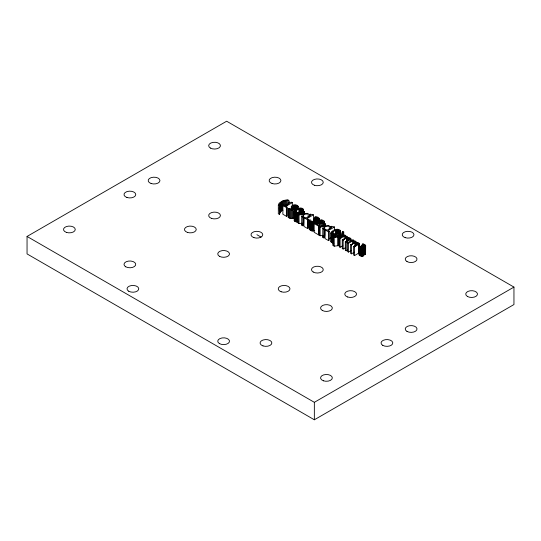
<?xml version="1.0" encoding="UTF-8"?>
<svg xmlns="http://www.w3.org/2000/svg" width="541" height="541" viewBox="0 0 541 541"><rect width="100%" height="100%" fill="white"/><g stroke="black" fill="none" stroke-linecap="round" stroke-linejoin="round"><path stroke-width="0.81" d="M279.548 204.897L279.474 214.527C279.724 210.314 277.479 203.369 282.943 201.468C283.869 200.069 290.639 201.09 287.826 199.697L282.787 200.664L279.115 203.2L278.324 205.181L278.324 213.911C280.252 215.507 280.008 210.003 282.943 210.199M314.862 219.578L314.801 217.164L315.822 216.576C321.658 217.523 318.406 220.735 315.89 220.214C315.91 223.318 310.155 222.676 309.026 220.268L310.04 219.687L311.325 221.147L313.57 221.445L314.936 220.485L313.692 219.267L313.692 221.654M362.294 245.803L362.294 244.214L363.139 243.727L365.655 245.229L364.817 246.121L363.322 246.081L363.613 255.413L362.815 256.157L361.611 256.299L358.926 254.804L358.872 244.228C359.893 242.625 356.965 242.172 355.897 242.348L355.816 241.293L353.192 240.576L353.794 240.231L352.888 239.71L347.491 242.821L347.491 251.551L348.404 252.079L351.082 250.524M363.613 255.413L363.322 254.811L365.594 254.351L365.418 253.533M298.524 221.81L296.367 221.945L294.318 220.762L294.209 211.632C295.501 207.866 304.914 205.661 303.508 211.944M294.209 220.363L294.575 219.504M340.282 234.767C343.116 226.95 332.877 228.498 330.991 232.867L331.099 241.996L333.824 243.247M331.099 241.996L331.356 240.738M303.508 209.563C302.108 212.457 296.285 215.054 294.209 211.632M340.282 230.797C338.808 233.644 333.716 236.004 331.099 233.266M333.114 236.816C336.685 236.809 342.23 235.734 342.568 231.359L342.568 233.739L342.568 231.359L343.724 231.967C342.832 236.106 337.834 237.262 334.223 237.458L333.114 236.816L333.114 245.546L334.223 246.189L337.672 245.722L339.254 245.222L339.254 236.491M350.764 241.543C351.853 239.048 350.122 237.012 347.593 237.553L347.511 236.498L344.894 235.781L345.489 235.436L344.583 234.916L339.187 238.026L339.187 246.757L340.1 247.284L342.784 245.729M302.433 223.183L299.045 223.582L298.017 222.987L298.017 214.256L299.045 214.851L302.433 214.452L301.702 216.38L301.702 225.11L302.818 225.759L302.818 217.029L303.69 214.371L308.208 213.911L308.208 217.09M302.818 225.759L303.69 223.102L303.69 214.371M323.518 235.355L320.13 235.754L319.102 235.159L319.102 226.429L320.13 227.024L323.518 226.625L322.788 228.559L322.788 237.289L323.903 237.932L323.903 229.201L324.776 226.544L329.3 226.091L329.3 229.262M323.903 237.932L324.776 235.274L324.776 226.544M363.613 246.682L362.815 247.426L361.611 247.568L358.926 246.074C359.238 245.114 364.999 249.016 361.429 245.472L361.429 247.054M298.017 214.256L302.561 213.796L303.427 211.152L304.542 211.795L303.826 213.715L307.173 213.316L308.208 213.911M319.102 226.429L323.653 225.969L324.519 223.332L325.635 223.974L324.911 225.888L328.265 225.489L329.3 226.091M301.702 225.11L302.189 223.825M322.788 237.289L323.275 235.998M291.288 206.506C292.505 204.248 297.178 203.923 298.064 206.561C296.319 209.773 290.99 211.004 288.082 208.562C289.78 207.683 292.147 210.496 294.263 208.515L292.262 207.94L291.288 206.506L291.295 209.272M314.172 222.155L314.186 232.319L318.622 234.882L319.447 234.409L319.447 225.678L315.917 223.636C319.136 224.914 329.733 222.067 321.239 219.693L320.218 220.282L320.265 223.487M347.64 249.996L346.22 250.814L345.314 250.294L345.314 241.563L346.22 242.084L350.764 239.156M295.92 210.909L295.44 211.795C302.284 215.108 305.165 203.91 295.92 210.909L295.92 212.498M332.695 232.143L332.221 233.029C339.065 236.343 341.946 225.144 332.695 232.143L332.695 233.732M292.985 206.182C293.695 212.214 300.931 202.814 292.985 206.182L292.985 207.771M358.872 252.958L354.524 255.609L353.618 255.088L353.618 246.358L354.524 246.879L358.872 244.228M345.286 247.819L343.156 249.049L342.25 248.522L342.25 239.791L343.156 240.319C346.463 236.072 353.942 238.716 345.314 241.563M354.301 252.201L351.461 253.844L350.554 253.316L350.554 244.586L351.461 245.114C354.768 240.867 362.247 243.511 353.618 246.358M27.05 236.451L226.652 121.218L513.95 287.088L513.95 304.549L314.348 419.782L27.05 253.912L27.05 236.451L314.348 402.321L513.95 287.088M279.426 205.823L278.324 205.181M288.421 203.889L288.421 202.307L289.077 201.921L290.375 202.435L291.558 202.199L292.309 202.632L292.309 205.81M292.309 202.632L285.831 206.371L287.102 207.108L287.102 215.839L286.372 216.265L282.869 214.243L282.943 201.468M288.421 202.307L289.719 203.058L284.904 205.837L283.599 205.086L282.869 205.512L286.372 207.534L287.102 207.108M313.401 221.154L313.401 214.811L306.916 218.55L308.194 219.288L308.194 228.018L307.457 228.437L303.954 226.415L303.954 217.685L304.691 217.259L305.99 218.016L310.811 215.23L309.506 214.479L309.506 216.86M309.506 214.479L310.162 214.101L313.401 214.811M303.954 217.685L307.457 219.707L308.194 219.288M313.692 219.267L314.497 218.807L316.532 219.43L317.844 218.814L317.229 217.84L314.801 217.164M320.218 220.282L322.612 220.944L323.078 221.986L321.226 222.818L315.193 223.007L314.186 223.589L318.622 226.152L319.447 225.678M334.487 230.155L334.487 226.983L328.008 230.723L329.28 231.46L329.28 240.19L328.549 240.617L325.046 238.588L325.046 229.857L325.777 229.438L327.082 230.189L331.897 227.409L330.598 226.652L330.598 228.241M330.598 226.652L331.254 226.273L334.487 226.983M325.046 229.857L328.549 231.886L329.28 231.46M329.449 238.622L331.606 237.377M339.187 238.026L340.1 238.554L344.123 236.228C348.742 236.032 344.509 239.433 342.25 239.791M333.114 245.546L333.148 234.449M347.491 242.821L348.404 243.349L352.428 241.022C357.046 240.826 352.813 244.228 350.554 244.586M361.429 245.472L362.098 245.08C364.37 246.912 365.364 244.005 362.294 244.214M314.727 230.709L311.724 230.879L309.026 228.999L309.026 220.268M288.082 208.562L288.082 217.293L290.524 218.483L294.297 218.145M301.702 216.38L302.818 217.029M322.788 228.559L323.903 229.201M256.894 234.706L261.046 237.107M365.655 245.229L365.594 254.351M365.256 245.932L365.256 254.662M364.817 246.121L364.817 254.852M364.33 246.202L364.33 254.933M363.822 246.182L363.822 254.912M363.714 244.539L363.714 246.121M363.525 246.378L363.511 255.717M363.248 244.397L363.288 254.831M363.18 247.264L363.18 255.994M362.815 247.426L362.815 256.157M362.375 244.262L362.375 245.851M362.416 247.535L362.416 256.265M362.01 247.575L362.01 256.306M361.611 247.568L361.611 256.299M360.8 247.393L360.8 256.123M360.049 247.048L360.049 255.778M359.38 246.574L359.38 255.305M359.129 243.43L359.068 246.338M359.008 243.193L359.008 245.573M358.548 244.518L358.548 253.249M357.053 242.99L357.053 244.573M356.614 242.882L356.614 245.262M355.816 241.293L355.816 242.875M355.457 242.787L355.457 245.959M355.268 242.902L355.268 246.081M355.011 243.065L355.011 246.236M354.524 246.879L354.524 255.609M354.328 241.36L354.328 242.95M353.976 241.218L353.976 242.801M353.523 241.11L353.523 243.491M352.428 241.022L352.428 244.194M351.461 245.114L351.461 253.844M350.825 238.635L350.845 241.272M350.568 239.433L350.568 241.82M350.243 239.724L350.243 241.313M349.08 238.338L349.08 239.927M348.749 238.196L348.749 239.778M348.404 243.349L348.404 252.079M348.309 238.087L348.309 239.677M347.153 237.993L347.153 241.164M346.964 238.108L346.964 241.286M346.707 238.27L346.707 240.65M346.22 242.084L346.22 250.814M346.024 236.573L346.024 238.155M345.672 236.424L345.672 238.006M345.219 236.316L345.219 238.696M344.123 236.228L344.123 239.399M343.724 231.967L343.724 235.937M343.156 240.319L343.156 249.049M342.92 233.955L342.92 236.343M342.541 234.415L342.541 236.802M342.061 234.868L342.061 236.458M341.472 235.315L341.472 236.904M340.776 235.754L340.776 238.135M340.181 230.398L340.194 235.977M340.019 236.153L340.019 237.742M340.1 238.554L340.1 247.284M339.91 231.656L339.91 235.626M339.444 232.13L339.444 236.099M338.903 230.371L338.903 231.961M338.788 232.63L338.788 235.802M338.585 230.128L338.585 231.717M338.47 236.769L338.47 245.499M338.172 229.945L338.172 232.326M337.942 233.157L337.942 236.329M337.733 229.857L337.733 233.036M337.672 236.992L337.672 245.722M337.266 229.864L337.266 233.036M337.002 233.658L337.002 236.83M336.759 229.952L336.759 233.124M336.225 230.121L336.225 233.293M336.123 234.043L336.123 236.424M335.636 230.371L335.636 234.341M335.305 234.314L335.305 237.485M334.541 234.469L334.541 236.85M334.223 237.458L334.223 246.189M333.824 234.517L333.824 236.897M333.1 231.825L333.1 234.206M332.505 234.273L332.505 243.004M331.897 233.989L331.897 242.72M331.356 232.008L331.403 242.368M331.078 232.454L330.991 241.597M328.549 231.886L328.549 240.617M325.635 223.974L325.635 225.563M324.478 221.404L324.519 224.414M324.357 222.331L324.357 223.92M324.079 222.615L324.079 225.793M323.68 222.885L323.68 226.064M323.024 221.269L323.024 222.858M322.808 223.277L322.808 226.449M322.612 220.944L322.612 222.534M322.023 220.681L322.023 223.068M321.868 223.501L321.868 226.679M321.361 220.485L321.361 222.865M320.772 220.376L320.82 226.787M320.13 227.024L320.13 235.754M319.677 223.656L319.677 226.037M319.271 218.821L319.271 222.784M319.251 218.51L319.251 223.271M319.116 218.226L319.116 222.987M318.933 219.389L318.933 223.352M318.622 226.152L318.622 234.882M318.561 219.646L318.561 222.824M317.912 219.91L317.912 223.088M317.655 218.145L317.655 219.727M317.229 217.84L317.127 223.196M316.647 217.577L316.647 219.957M316.336 219.984L316.336 223.162M316.059 220.674L316.025 223.311M315.971 217.374L315.971 219.754M315.89 220.214L315.89 223.392M315.633 221.465L315.633 223.048M315.362 217.259L315.362 219.639M315.234 221.729L315.234 223.318M314.727 221.979L314.727 223.568M314.348 402.321L314.348 419.782M314.105 219.511L314.105 221.891M313.584 222.256L313.584 230.987M312.975 222.297L312.975 231.027M312.346 222.263L312.346 230.993M311.724 222.148L311.724 230.879M311.122 221.945L311.122 230.676M310.548 221.661L310.548 230.392M310.04 221.33L310.04 230.06M309.601 220.971L309.601 229.695M307.457 219.707L307.457 228.437M304.542 211.795L304.542 214.182M303.4 209.164L303.413 211.565M303.129 210.422L303.129 213.6M302.662 210.895L302.662 214.067M302.128 209.137L302.128 210.726M302.006 211.396L302.006 213.776M301.804 208.894L301.804 210.483M301.391 208.711L301.391 211.091M301.161 211.923L301.161 214.304M300.958 208.623L300.958 211.004M300.492 208.63L300.492 211.802M300.228 212.424L300.228 214.804M299.985 208.718L299.985 211.889M299.444 208.887L299.444 212.058M299.342 212.809L299.342 214.398M299.045 214.851L299.045 223.582M298.855 209.137L298.855 212.315M298.524 213.08L298.524 214.669M298.023 206.216L298.064 208.941M297.848 205.884L297.935 209.401M297.76 213.235L297.76 221.966M297.604 207.494L297.604 209.083M297.029 208.001L297.029 209.59M297.043 213.282L297.043 222.013M296.711 206.047L296.711 207.629M296.319 205.715L296.319 207.304M296.326 210.591L296.326 212.971M296.367 213.215L296.367 221.945M296.184 208.549L296.184 210.138M296.015 205.573L296.015 207.954M295.724 213.039L295.724 221.769M295.684 205.472L295.684 207.852M295.325 205.418L295.325 208.596M295.264 209.022L295.264 210.611M295.122 212.755L295.122 221.485M294.953 205.418L294.953 208.589M294.622 212.403L294.622 221.134M294.561 205.465L294.561 208.637M294.297 209.414L294.318 220.762M294.169 205.566L294.169 208.738M293.364 205.925L293.364 208.305M293.317 209.692L293.317 218.422M292.688 208.15L292.688 209.739M292.377 209.834L292.377 218.564M292.262 207.94L292.262 209.529M291.619 207.467L291.619 209.847M291.43 209.854L291.43 218.584M291.416 207.203L291.416 209.583M290.524 209.752L290.524 218.483M289.658 209.502L289.658 218.233M288.928 200.339L288.88 202.747M288.793 209.096L288.793 217.827M288.407 208.846L288.407 217.577M287.325 200.4L287.325 205.167M286.48 200.495L286.48 205.255M286.372 207.534L286.372 216.265M285.587 200.643L285.587 206.195M284.701 200.853L284.701 205.614M283.809 201.124L283.809 205.891M282.125 201.894L282.125 210.625M281.374 202.375L281.374 211.105M280.786 202.868L280.786 211.599M280.326 203.369L280.326 212.099M279.961 203.889L279.961 212.62M279.704 204.397L279.704 213.127M253.952 237.648A5.883 3.395 0 0 0 262.77 234.706A5.883 3.395 0 0 0 253.952 231.764A5.883 3.395 0 0 0 253.952 237.648M281.171 291.775A5.883 3.395 0 0 0 289.99 288.833A5.883 3.395 0 0 0 281.171 285.891A5.883 3.395 0 0 0 281.171 291.775M313.219 272.028A5.883 3.395 0 0 0 323.058 270.507A5.883 3.395 0 0 0 315.856 266.348A5.883 3.395 0 0 0 313.219 272.028M219.463 256.312A5.883 3.395 0 0 0 229.303 254.791A5.883 3.395 0 0 0 222.101 250.632A5.883 3.395 0 0 0 219.463 256.312M406.967 331.39A5.883 3.395 0 0 0 416.807 329.868A5.883 3.395 0 0 0 409.605 325.709A5.883 3.395 0 0 0 406.967 331.39M210.395 148.058A5.883 3.395 0 0 0 220.234 146.537A5.883 3.395 0 0 0 213.032 142.378A5.883 3.395 0 0 0 210.395 148.058M347.701 297.009A5.883 3.395 0 0 0 356.526 294.074A5.883 3.395 0 0 0 347.701 291.132A5.883 3.395 0 0 0 347.701 297.009M151.128 183.521A5.883 3.395 0 0 0 159.947 180.579A5.883 3.395 0 0 0 151.128 177.637A5.883 3.395 0 0 0 151.128 183.521M272.096 183.521A5.883 3.395 0 0 0 280.914 180.579A5.883 3.395 0 0 0 272.096 177.637A5.883 3.395 0 0 0 272.096 183.521M406.967 261.553A5.883 3.395 0 0 0 416.807 260.032A5.883 3.395 0 0 0 409.605 255.873A5.883 3.395 0 0 0 406.967 261.553M211.612 218.442A5.883 3.395 0 0 0 220.43 215.501A5.883 3.395 0 0 0 211.612 212.559A5.883 3.395 0 0 0 211.612 218.442M467.451 296.475A5.883 3.395 0 0 0 477.29 294.953A5.883 3.395 0 0 0 470.088 290.794A5.883 3.395 0 0 0 467.451 296.475M322.287 310.439A5.883 3.395 0 0 0 332.127 308.918A5.883 3.395 0 0 0 324.925 304.759A5.883 3.395 0 0 0 322.287 310.439M382.771 345.361A5.883 3.395 0 0 0 392.61 343.839A5.883 3.395 0 0 0 385.408 339.68A5.883 3.395 0 0 0 382.771 345.361M263.021 345.902A5.883 3.395 0 0 0 271.846 342.96A5.883 3.395 0 0 0 263.021 340.019A5.883 3.395 0 0 0 263.021 345.902M323.504 380.823A5.883 3.395 0 0 0 332.33 377.882A5.883 3.395 0 0 0 323.504 374.94A5.883 3.395 0 0 0 323.504 380.823M125.715 266.787A5.883 3.395 0 0 0 135.554 265.266A5.883 3.395 0 0 0 128.352 261.107A5.883 3.395 0 0 0 125.715 266.787M187.416 232.407A5.883 3.395 0 0 0 196.241 229.465A5.883 3.395 0 0 0 187.416 226.53A5.883 3.395 0 0 0 187.416 232.407M66.448 232.407A5.883 3.395 0 0 0 75.267 229.465A5.883 3.395 0 0 0 66.448 226.53A5.883 3.395 0 0 0 66.448 232.407M126.932 197.485A5.883 3.395 0 0 0 135.757 194.55A5.883 3.395 0 0 0 126.932 191.609A5.883 3.395 0 0 0 126.932 197.485M314.436 185.265A5.883 3.395 0 0 0 323.254 182.324A5.883 3.395 0 0 0 314.436 179.389A5.883 3.395 0 0 0 314.436 185.265M405.162 237.648A5.883 3.395 0 0 0 413.98 234.706A5.883 3.395 0 0 0 405.162 231.764A5.883 3.395 0 0 0 405.162 237.648M219.463 343.616A5.883 3.395 0 0 0 229.303 342.095A5.883 3.395 0 0 0 222.101 337.936A5.883 3.395 0 0 0 219.463 343.616M128.738 291.234A5.883 3.395 0 0 0 138.577 289.712A5.883 3.395 0 0 0 131.375 285.553A5.883 3.395 0 0 0 128.738 291.234"/></g></svg>
